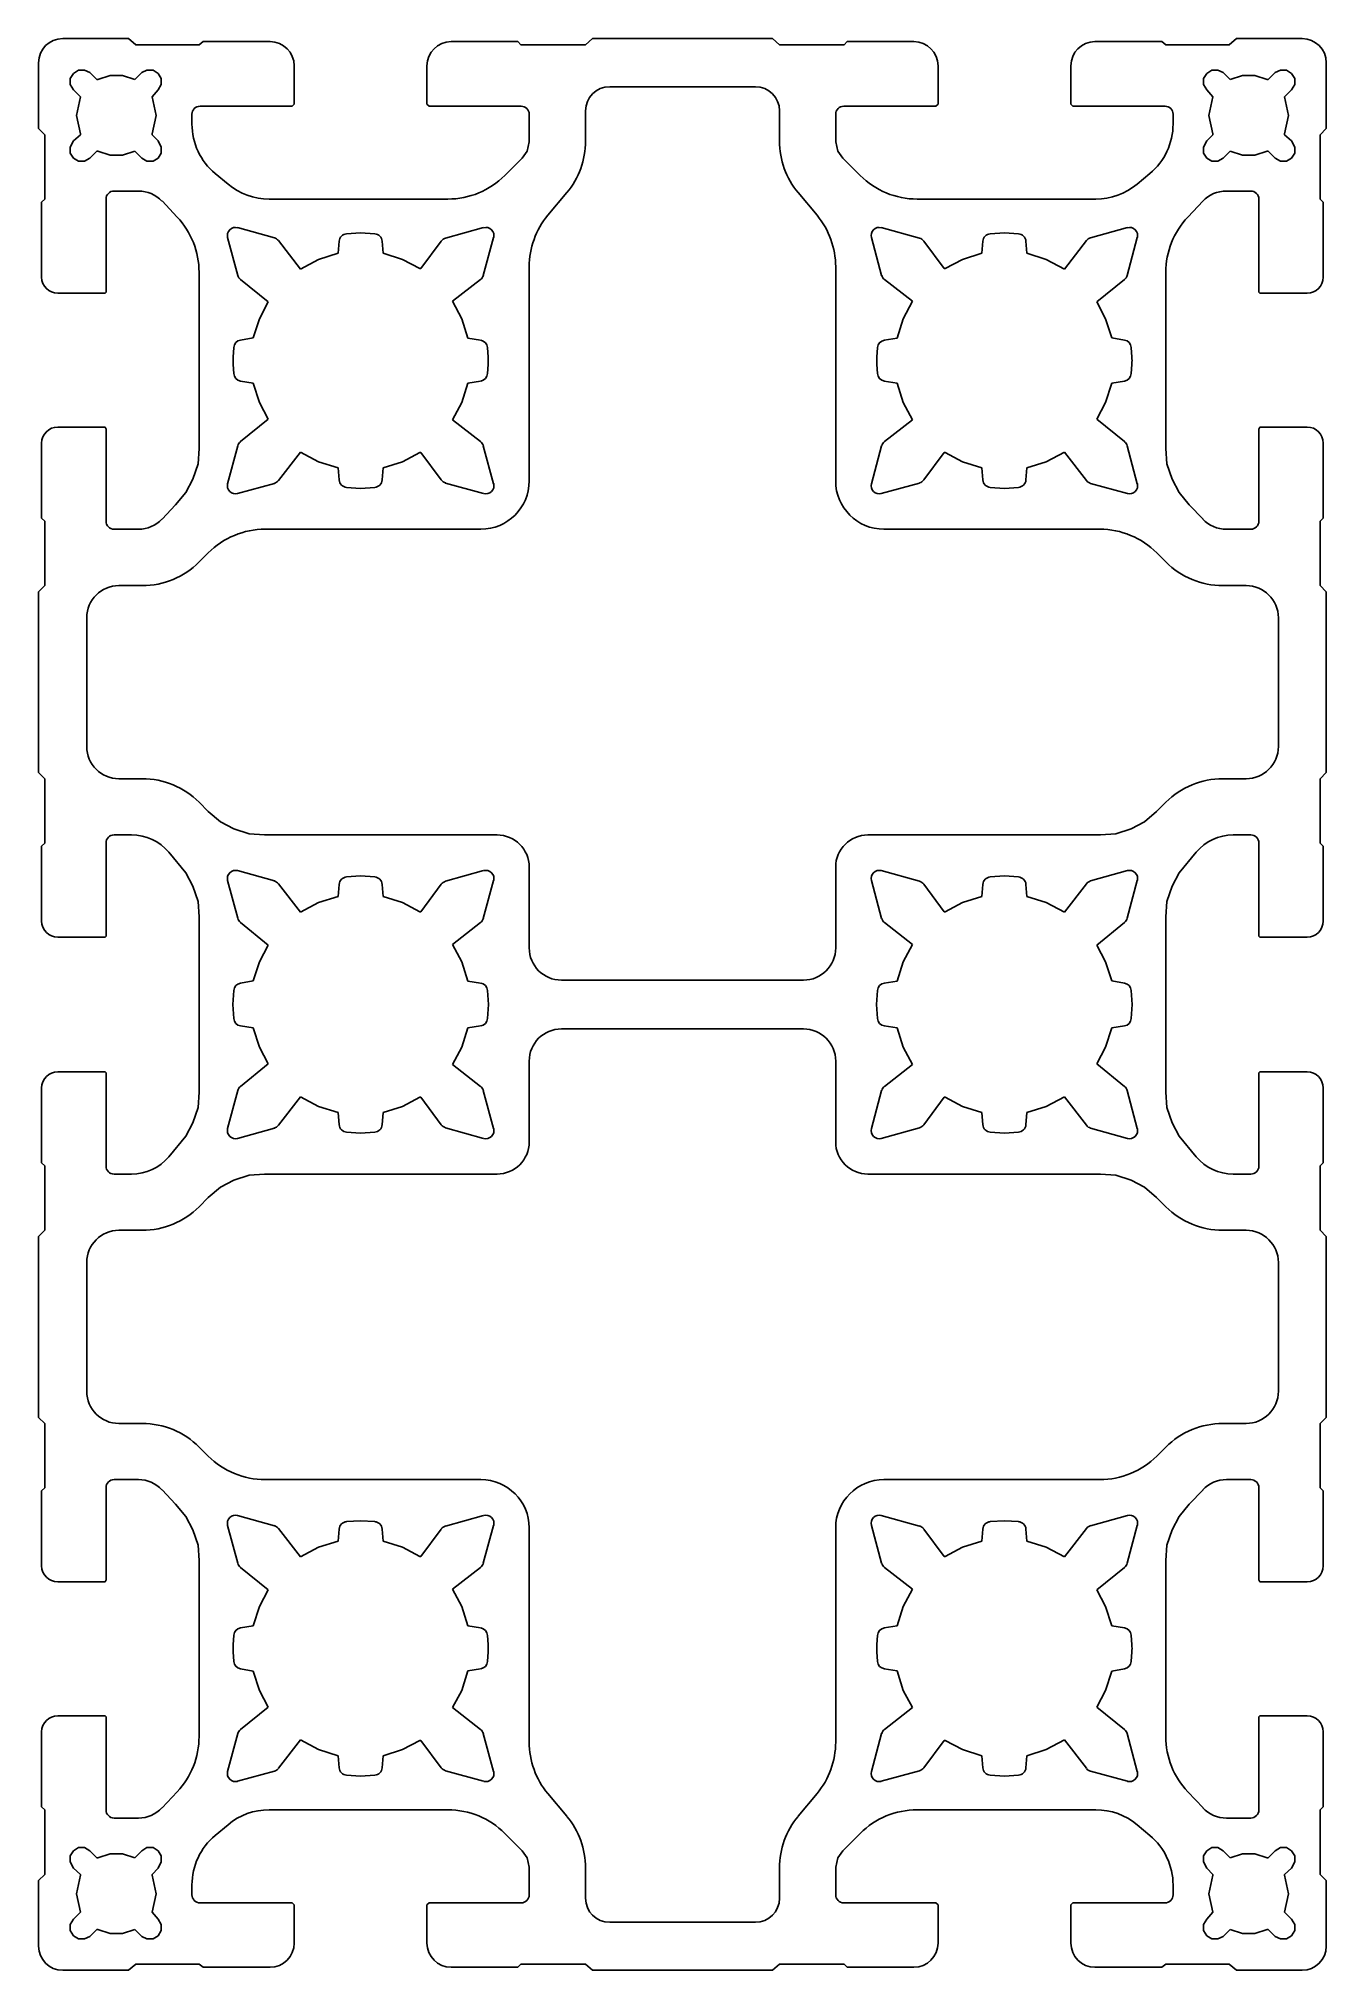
# Model space of a CAD drawing. Header units: millimetres. Extents: x 5 to 85, y 161 to 281.
import ezdxf

# ---------------------------------------------------------------- set-up
doc = ezdxf.new("R2010")
doc.units = ezdxf.units.MM

msp = doc.modelspace()

# ---------------------------------------------------------------- linework, layer by layer
at = {"color": 7, "linetype": 'Continuous', "lineweight": 25}
for p, q in [((10.88, 281.43), (6.79, 281.43)), ((11.33, 281.04), (10.88, 281.43)), ((15.26, 281.04), (11.33, 281.04)), ((15.52, 281.24), (15.26, 281.04)), ((19.67, 281.24), (15.52, 281.24)), ((35.07, 281.24), (30.92, 281.24)), ((35.26, 281.04), (35.07, 281.24)), ((39.26, 281.04), (35.26, 281.04)), ((39.71, 281.43), (39.26, 281.04)), ((50.88, 281.43), (39.71, 281.43)), ((50.88, 281.43), (51.33, 281.04)), ((51.33, 281.04), (55.33, 281.04)), ((55.33, 281.04), (55.52, 281.24)), ((55.52, 281.24), (59.67, 281.24)), ((70.92, 281.24), (75.07, 281.24)), ((75.07, 281.24), (75.32, 281.04)), ((75.32, 281.04), (79.26, 281.04)), ((79.26, 281.04), (79.71, 281.43)), ((79.71, 281.43), (83.79, 281.43)), ((5.29, 279.93), (5.29, 275.84)), ((21.17, 277.36), (21.17, 279.74)), ((29.42, 279.74), (29.42, 277.36)), ((61.17, 279.74), (61.17, 277.36)), ((69.42, 277.36), (69.42, 279.74)), ((85.29, 279.93), (85.29, 275.84)), ((7.26, 278.95), (7.45, 279.27)), ((7.26, 278.57), (7.26, 278.95)), ((7.45, 278.25), (7.26, 278.57)), ((7.45, 279.27), (7.77, 279.46)), ((7.77, 279.46), (8.15, 279.46)), ((8.15, 279.46), (8.47, 279.33)), ((8.47, 279.33), (8.91, 278.89)), ((8.91, 278.89), (8.98, 278.89)), ((8.98, 278.89), (9.74, 279.14)), ((9.74, 279.14), (10.5, 279.14)), ((10.5, 279.14), (11.26, 278.89)), ((11.26, 278.89), (11.71, 279.33)), ((12.02, 279.46), (11.71, 279.33)), ((12.02, 279.46), (12.41, 279.46)), ((12.41, 279.46), (12.72, 279.27)), ((12.72, 279.27), (12.91, 278.95)), ((12.91, 278.57), (12.72, 278.25)), ((12.91, 278.95), (12.91, 278.57)), ((40.77, 278.44), (49.82, 278.44)), ((77.86, 279.27), (77.67, 278.95)), ((77.67, 278.95), (77.67, 278.57)), ((77.67, 278.57), (77.86, 278.25)), ((78.18, 279.46), (77.86, 279.27)), ((78.56, 279.46), (78.18, 279.46)), ((78.56, 279.46), (78.88, 279.33)), ((79.32, 278.89), (78.88, 279.33)), ((80.09, 279.14), (79.32, 278.89)), ((80.85, 279.14), (80.09, 279.14)), ((81.61, 278.89), (80.85, 279.14)), ((81.67, 278.89), (81.61, 278.89)), ((82.12, 279.33), (81.67, 278.89)), ((82.44, 279.46), (82.12, 279.33)), ((82.82, 279.46), (82.44, 279.46)), ((83.13, 279.27), (82.82, 279.46)), ((83.33, 278.95), (83.13, 279.27)), ((83.13, 278.25), (83.33, 278.57)), ((83.33, 278.57), (83.33, 278.95)), ((7.9, 277.81), (7.45, 278.25)), ((7.64, 276.66), (7.9, 277.81)), ((12.72, 278.25), (12.34, 277.81)), ((12.34, 277.81), (12.6, 276.66)), ((15.32, 277.23), (21.04, 277.23)), ((21.17, 277.36), (21.04, 277.23)), ((29.42, 277.36), (29.55, 277.23)), ((29.55, 277.23), (35.27, 277.23)), ((61.04, 277.23), (55.31, 277.23)), ((61.17, 277.36), (61.04, 277.23)), ((69.42, 277.36), (69.55, 277.23)), ((75.27, 277.23), (69.55, 277.23)), ((77.86, 278.25), (78.25, 277.81)), ((78.25, 277.81), (77.99, 276.66)), ((82.69, 277.81), (83.13, 278.25)), ((82.94, 276.66), (82.69, 277.81)), ((7.9, 275.52), (7.64, 276.66)), ((12.6, 276.66), (12.34, 275.52)), ((14.82, 276.12), (14.82, 276.73)), ((35.77, 276.73), (35.77, 275.01)), ((39.27, 275.06), (39.27, 276.94)), ((51.32, 275.06), (51.32, 276.94)), ((54.81, 276.73), (54.81, 275.01)), ((75.77, 276.12), (75.77, 276.73)), ((77.99, 276.66), (78.25, 275.52)), ((82.69, 275.52), (82.94, 276.66)), ((5.29, 275.84), (5.67, 275.46)), ((5.67, 275.46), (5.67, 271.46)), ((7.26, 274.69), (7.45, 275.08)), ((7.45, 275.08), (7.9, 275.46)), ((7.9, 275.46), (7.9, 275.52)), ((12.34, 275.52), (12.34, 275.46)), ((12.34, 275.46), (12.72, 275.08)), ((12.91, 274.69), (12.72, 275.08)), ((35.77, 275.01), (35.65, 274.44)), ((54.81, 275.01), (54.94, 274.44)), ((77.67, 274.69), (77.86, 275.08)), ((78.25, 275.46), (77.86, 275.08)), ((78.25, 275.52), (78.25, 275.46)), ((82.69, 275.46), (82.69, 275.52)), ((83.13, 275.08), (82.69, 275.46)), ((83.33, 274.69), (83.13, 275.08)), ((85.29, 275.84), (84.91, 275.46)), ((84.91, 275.46), (84.91, 271.46)), ((7.26, 274.31), (7.26, 274.69)), ((7.45, 274), (7.26, 274.31)), ((7.77, 273.81), (7.45, 274)), ((8.15, 273.81), (7.77, 273.81)), ((8.47, 274), (8.15, 273.81)), ((8.91, 274.44), (8.47, 274)), ((8.98, 274.44), (8.91, 274.44)), ((9.74, 274.19), (8.98, 274.44)), ((10.5, 274.19), (9.74, 274.19)), ((11.26, 274.44), (10.5, 274.19)), ((11.71, 274), (11.26, 274.44)), ((12.02, 273.81), (11.71, 274)), ((12.41, 273.81), (12.02, 273.81)), ((12.72, 274), (12.41, 273.81)), ((12.91, 274.31), (12.72, 274)), ((12.91, 274.69), (12.91, 274.31)), ((35.33, 274), (34.25, 272.92)), ((35.65, 274.44), (35.33, 274)), ((54.94, 274.44), (55.26, 274)), ((55.26, 274), (56.33, 272.92)), ((77.67, 274.69), (77.67, 274.31)), ((77.67, 274.31), (77.86, 274)), ((77.86, 274), (78.18, 273.81)), ((78.18, 273.81), (78.56, 273.81)), ((78.56, 273.81), (78.88, 274)), ((78.88, 274), (79.32, 274.44)), ((79.32, 274.44), (80.09, 274.19)), ((80.09, 274.19), (80.85, 274.19)), ((80.85, 274.19), (81.61, 274.44)), ((81.61, 274.44), (81.67, 274.44)), ((81.67, 274.44), (82.12, 274)), ((82.12, 274), (82.44, 273.81)), ((82.44, 273.81), (82.82, 273.81)), ((82.82, 273.81), (83.13, 274)), ((83.13, 274), (83.33, 274.31)), ((83.33, 274.31), (83.33, 274.69)), ((17.06, 272.38), (16.26, 273.05)), ((73.53, 272.38), (74.33, 273.05)), ((5.67, 271.46), (5.48, 271.27)), ((5.48, 271.27), (5.48, 266.61)), ((9.48, 265.68), (9.48, 271.46)), ((9.98, 271.96), (11.5, 271.96)), ((12.96, 271.34), (13.9, 270.33)), ((30.72, 271.46), (19.62, 271.46)), ((36.93, 270.45), (38.11, 271.86)), ((53.65, 270.45), (52.48, 271.86)), ((59.87, 271.46), (70.97, 271.46)), ((77.63, 271.34), (76.68, 270.33)), ((80.6, 271.96), (79.08, 271.96)), ((81.1, 265.68), (81.1, 271.46)), ((84.91, 271.46), (85.1, 271.27)), ((85.1, 271.27), (85.1, 266.61)), ((17.67, 266.72), (17.03, 269.07)), ((17.65, 269.69), (19.94, 269.05)), ((20.2, 268.88), (21.57, 267.11)), ((23.9, 268.09), (23.96, 268.84)), ((24.42, 269.3), (25.3, 269.36)), ((25.3, 269.36), (26.17, 269.3)), ((26.64, 268.84), (26.69, 268.09)), ((29.04, 267.14), (30.31, 268.84)), ((30.57, 269.03), (32.94, 269.69)), ((33.56, 269.07), (32.92, 266.72)), ((57.03, 269.07), (57.66, 266.72)), ((60.01, 269.03), (57.64, 269.69)), ((61.54, 267.14), (60.28, 268.84)), ((63.95, 268.84), (63.89, 268.09)), ((65.29, 269.36), (64.41, 269.3)), ((66.17, 269.3), (65.29, 269.36)), ((66.69, 268.09), (66.63, 268.84)), ((70.39, 268.88), (69.02, 267.11)), ((72.94, 269.69), (70.65, 269.05)), ((72.92, 266.72), (73.55, 269.07)), ((21.57, 267.11), (22.69, 267.71)), ((22.69, 267.71), (23.9, 268.09)), ((26.69, 268.09), (27.9, 267.71)), ((27.9, 267.71), (28.98, 267.14)), ((62.69, 267.71), (61.61, 267.14)), ((63.89, 268.09), (62.69, 267.71)), ((67.89, 267.71), (66.69, 268.09)), ((69.02, 267.11), (67.89, 267.71)), ((15.26, 266.91), (15.26, 255.96)), ((19.56, 265.07), (17.84, 266.46)), ((28.98, 267.14), (29.04, 267.14)), ((32.75, 266.46), (31.01, 265.11)), ((35.77, 253.95), (35.77, 267.25)), ((54.81, 253.95), (54.81, 267.25)), ((57.84, 266.46), (59.58, 265.11)), ((61.61, 267.14), (61.54, 267.14)), ((71.03, 265.07), (72.75, 266.46)), ((75.32, 266.91), (75.32, 255.96)), ((6.48, 265.61), (9.42, 265.61)), ((9.42, 265.61), (9.48, 265.68)), ((81.17, 265.61), (81.1, 265.68)), ((84.1, 265.61), (81.17, 265.61)), ((18.63, 262.83), (19.01, 264.03)), ((19.01, 264.03), (19.56, 265.07)), ((31.01, 265.11), (31.58, 264.03)), ((31.58, 264.03), (31.96, 262.82)), ((59, 264.03), (58.62, 262.82)), ((59.58, 265.11), (59, 264.03)), ((71.58, 264.03), (71.03, 265.07)), ((71.96, 262.83), (71.58, 264.03)), ((17.83, 262.7), (18.63, 262.83)), ((31.96, 262.82), (32.75, 262.7)), ((58.62, 262.82), (57.83, 262.7)), ((72.75, 262.7), (71.96, 262.83)), ((17.37, 261.64), (17.42, 262.24)), ((33.18, 262.24), (33.22, 261.64)), ((57.41, 262.24), (57.37, 261.64)), ((73.21, 261.64), (73.17, 262.24)), ((17.37, 261.21), (17.42, 260.61)), ((33.18, 260.61), (33.22, 261.21)), ((57.41, 260.61), (57.37, 261.21)), ((73.21, 261.21), (73.17, 260.61)), ((17.83, 260.15), (18.63, 260.02)), ((18.63, 260.02), (19.01, 258.82)), ((31.58, 258.82), (31.96, 260.03)), ((31.96, 260.03), (32.75, 260.15)), ((58.62, 260.03), (57.83, 260.15)), ((59, 258.82), (58.62, 260.03)), ((71.96, 260.02), (71.58, 258.82)), ((72.75, 260.15), (71.96, 260.02)), ((19.01, 258.82), (19.56, 257.78)), ((31.01, 257.75), (31.58, 258.82)), ((59.58, 257.75), (59, 258.82)), ((71.58, 258.82), (71.03, 257.78)), ((9.42, 257.3), (6.48, 257.3)), ((9.42, 257.3), (9.48, 257.17)), ((9.48, 251.45), (9.48, 257.17)), ((19.56, 257.78), (17.84, 256.39)), ((32.75, 256.39), (31.01, 257.75)), ((57.84, 256.39), (59.58, 257.75)), ((71.03, 257.78), (72.75, 256.39)), ((81.17, 257.3), (81.1, 257.17)), ((81.1, 251.45), (81.1, 257.17)), ((81.17, 257.3), (84.1, 257.3)), ((5.48, 256.3), (5.48, 251.64)), ((15.26, 255.96), (15.2, 255.01)), ((17.67, 256.13), (17.03, 253.78)), ((20.2, 253.98), (21.57, 255.74)), ((21.57, 255.74), (22.69, 255.14)), ((27.9, 255.14), (28.98, 255.71)), ((28.98, 255.71), (29.04, 255.71)), ((29.04, 255.71), (30.31, 254.01)), ((33.56, 253.78), (32.92, 256.13)), ((57.03, 253.78), (57.66, 256.13)), ((61.54, 255.71), (60.28, 254.01)), ((61.61, 255.71), (61.54, 255.71)), ((62.69, 255.14), (61.61, 255.71)), ((69.02, 255.74), (67.89, 255.14)), ((70.39, 253.98), (69.02, 255.74)), ((72.92, 256.13), (73.55, 253.78)), ((75.32, 255.96), (75.39, 255.01)), ((85.1, 256.3), (85.1, 251.64)), ((15.2, 255.01), (14.88, 254.06)), ((22.69, 255.14), (23.9, 254.76)), ((23.9, 254.76), (23.96, 254.01)), ((26.64, 254.01), (26.69, 254.76)), ((26.69, 254.76), (27.9, 255.14)), ((63.89, 254.76), (62.69, 255.14)), ((63.95, 254.01), (63.89, 254.76)), ((66.69, 254.76), (66.63, 254.01)), ((67.89, 255.14), (66.69, 254.76)), ((75.39, 255.01), (75.71, 254.06)), ((14.44, 253.23), (13.8, 252.47)), ((14.88, 254.06), (14.44, 253.23)), ((17.65, 253.17), (19.94, 253.8)), ((24.42, 253.55), (25.3, 253.49)), ((25.3, 253.49), (26.17, 253.55)), ((30.57, 253.82), (32.94, 253.17)), ((60.01, 253.82), (57.64, 253.17)), ((65.29, 253.49), (64.41, 253.55)), ((66.17, 253.55), (65.29, 253.49)), ((72.94, 253.17), (70.65, 253.8)), ((75.71, 254.06), (76.15, 253.23)), ((76.15, 253.23), (76.78, 252.47)), ((13.8, 252.47), (12.96, 251.58)), ((76.78, 252.47), (77.63, 251.58)), ((5.48, 251.64), (5.67, 251.45)), ((5.67, 251.45), (5.67, 247.45)), ((11.5, 250.95), (9.98, 250.95)), ((19.37, 250.95), (32.77, 250.95)), ((71.22, 250.95), (57.81, 250.95)), ((79.08, 250.95), (80.6, 250.95)), ((85.1, 251.64), (84.91, 251.45)), ((84.91, 251.45), (84.91, 247.45)), ((15.27, 248.92), (15.83, 249.48)), ((75.32, 248.92), (74.76, 249.48)), ((5.67, 247.45), (5.29, 247.07)), ((10.28, 247.45), (11.73, 247.45)), ((80.31, 247.45), (78.86, 247.45)), ((84.91, 247.45), (85.29, 247.07)), ((5.29, 247.07), (5.29, 235.83)), ((85.29, 247.07), (85.29, 235.83)), ((8.28, 237.45), (8.28, 245.45)), ((82.31, 237.45), (82.31, 245.45)), ((5.29, 235.83), (5.67, 235.45)), ((5.67, 235.45), (5.67, 231.45)), ((11.73, 235.45), (10.28, 235.45)), ((78.86, 235.45), (80.31, 235.45)), ((85.29, 235.83), (84.91, 235.45)), ((84.91, 235.45), (84.91, 231.45)), ((15.83, 233.42), (15.27, 233.99)), ((16.6, 232.78), (15.83, 233.42)), ((73.99, 232.78), (74.75, 233.42)), ((74.75, 233.42), (75.32, 233.99)), ((9.98, 231.96), (11.07, 231.96)), ((17.42, 232.34), (16.6, 232.78)), ((18.37, 232.02), (17.42, 232.34)), ((19.33, 231.96), (18.37, 232.02)), ((33.77, 231.96), (19.33, 231.96)), ((56.81, 231.96), (71.26, 231.96)), ((71.26, 231.96), (72.21, 232.02)), ((72.21, 232.02), (73.17, 232.34)), ((73.17, 232.34), (73.99, 232.78)), ((80.6, 231.96), (79.51, 231.96)), ((5.67, 231.45), (5.48, 231.26)), ((5.48, 231.26), (5.48, 226.61)), ((9.48, 225.67), (9.48, 231.46)), ((13.38, 230.88), (14.44, 229.61)), ((77.21, 230.88), (76.15, 229.61)), ((81.1, 225.67), (81.1, 231.46)), ((84.91, 231.45), (85.1, 231.26)), ((85.1, 231.26), (85.1, 226.61)), ((14.44, 229.61), (14.88, 228.78)), ((17.65, 229.74), (19.94, 229.1)), ((24.42, 229.35), (25.3, 229.41)), ((25.3, 229.41), (26.17, 229.35)), ((30.57, 229.08), (32.94, 229.74)), ((35.77, 224.94), (35.77, 229.96)), ((54.81, 224.94), (54.81, 229.96)), ((60.01, 229.08), (57.64, 229.74)), ((65.29, 229.41), (64.41, 229.35)), ((66.17, 229.35), (65.29, 229.41)), ((72.94, 229.74), (70.65, 229.1)), ((76.15, 229.61), (75.71, 228.78)), ((14.88, 228.78), (15.2, 227.83)), ((17.67, 226.78), (17.03, 229.13)), ((20.2, 228.93), (21.57, 227.17)), ((22.69, 227.76), (23.9, 228.14)), ((23.9, 228.14), (23.96, 228.89)), ((26.64, 228.89), (26.69, 228.14)), ((26.69, 228.14), (27.9, 227.76)), ((29.04, 227.19), (30.31, 228.9)), ((33.56, 229.13), (32.92, 226.77)), ((57.03, 229.13), (57.66, 226.77)), ((61.54, 227.19), (60.28, 228.9)), ((63.89, 228.14), (62.69, 227.76)), ((63.95, 228.89), (63.89, 228.14)), ((66.69, 228.14), (66.63, 228.89)), ((67.89, 227.76), (66.69, 228.14)), ((70.39, 228.93), (69.02, 227.17)), ((72.92, 226.78), (73.55, 229.13)), ((75.71, 228.78), (75.39, 227.83)), ((15.2, 227.83), (15.26, 226.88)), ((15.26, 226.88), (15.26, 215.97)), ((21.57, 227.17), (22.69, 227.76)), ((27.9, 227.76), (28.98, 227.19)), ((28.98, 227.19), (29.04, 227.19)), ((61.61, 227.19), (61.54, 227.19)), ((62.69, 227.76), (61.61, 227.19)), ((69.02, 227.17), (67.89, 227.76)), ((75.39, 227.83), (75.32, 226.88)), ((75.32, 226.88), (75.32, 215.97)), ((6.48, 225.61), (9.42, 225.61)), ((9.42, 225.61), (9.48, 225.67)), ((19.56, 225.12), (17.84, 226.52)), ((32.75, 226.51), (31.01, 225.16)), ((57.84, 226.51), (59.58, 225.16)), ((71.03, 225.12), (72.75, 226.52)), ((81.17, 225.61), (81.1, 225.67)), ((84.1, 225.61), (81.17, 225.61)), ((19.01, 224.08), (19.56, 225.12)), ((31.01, 225.16), (31.58, 224.08)), ((59.58, 225.16), (59, 224.08)), ((71.58, 224.08), (71.03, 225.12)), ((18.63, 222.89), (19.01, 224.08)), ((31.58, 224.08), (31.96, 222.87)), ((59, 224.08), (58.62, 222.87)), ((71.96, 222.89), (71.58, 224.08)), ((17.36, 221.43), (17.42, 222.29)), ((17.83, 222.75), (18.63, 222.89)), ((31.96, 222.87), (32.75, 222.75)), ((33.18, 222.29), (33.24, 221.43)), ((52.81, 222.94), (37.77, 222.94)), ((57.41, 222.29), (57.35, 221.43)), ((58.62, 222.87), (57.83, 222.75)), ((72.75, 222.75), (71.96, 222.89)), ((73.23, 221.43), (73.17, 222.29)), ((17.36, 221.43), (17.42, 220.56)), ((33.18, 220.56), (33.24, 221.43)), ((57.41, 220.56), (57.35, 221.43)), ((73.23, 221.43), (73.17, 220.56)), ((17.83, 220.1), (18.63, 219.97)), ((18.63, 219.97), (19.01, 218.77)), ((31.58, 218.77), (31.96, 219.98)), ((31.96, 219.98), (32.75, 220.1)), ((52.81, 219.91), (37.77, 219.91)), ((58.62, 219.98), (57.83, 220.1)), ((59, 218.77), (58.62, 219.98)), ((71.96, 219.97), (71.58, 218.77)), ((72.75, 220.1), (71.96, 219.97)), ((19.01, 218.77), (19.56, 217.73)), ((31.01, 217.69), (31.58, 218.77)), ((59.58, 217.69), (59, 218.77)), ((71.58, 218.77), (71.03, 217.73)), ((6.48, 217.24), (9.42, 217.24)), ((9.42, 217.24), (9.48, 217.18)), ((19.56, 217.73), (17.84, 216.33)), ((32.75, 216.34), (31.01, 217.69)), ((35.77, 217.91), (35.77, 212.89)), ((54.81, 217.91), (54.81, 212.89)), ((57.84, 216.34), (59.58, 217.69)), ((71.03, 217.73), (72.75, 216.33)), ((81.17, 217.24), (81.1, 217.18)), ((84.1, 217.24), (81.17, 217.24)), ((5.48, 211.59), (5.48, 216.24)), ((9.48, 217.18), (9.48, 211.39)), ((17.67, 216.08), (17.03, 213.72)), ((33.56, 213.72), (32.92, 216.08)), ((57.03, 213.72), (57.66, 216.08)), ((72.92, 216.08), (73.55, 213.72)), ((81.1, 217.18), (81.1, 211.39)), ((85.1, 211.59), (85.1, 216.24)), ((14.88, 214.07), (15.2, 215.02)), ((15.2, 215.02), (15.26, 215.97)), ((20.2, 213.92), (21.57, 215.68)), ((21.57, 215.68), (22.69, 215.09)), ((22.69, 215.09), (23.9, 214.71)), ((26.69, 214.71), (27.9, 215.09)), ((27.9, 215.09), (28.98, 215.66)), ((28.98, 215.66), (29.04, 215.66)), ((29.04, 215.66), (30.31, 213.95)), ((61.54, 215.66), (60.28, 213.95)), ((61.61, 215.66), (61.54, 215.66)), ((62.69, 215.09), (61.61, 215.66)), ((63.89, 214.71), (62.69, 215.09)), ((67.89, 215.09), (66.69, 214.71)), ((69.02, 215.68), (67.89, 215.09)), ((70.39, 213.92), (69.02, 215.68)), ((75.39, 215.02), (75.32, 215.97)), ((75.71, 214.07), (75.39, 215.02)), ((14.44, 213.24), (14.88, 214.07)), ((17.65, 213.11), (19.94, 213.75)), ((23.9, 214.71), (23.96, 213.96)), ((26.64, 213.96), (26.69, 214.71)), ((30.57, 213.77), (32.94, 213.11)), ((60.01, 213.77), (57.64, 213.11)), ((63.95, 213.96), (63.89, 214.71)), ((66.69, 214.71), (66.63, 213.96)), ((72.94, 213.11), (70.65, 213.75)), ((76.15, 213.24), (75.71, 214.07)), ((13.38, 211.97), (14.44, 213.24)), ((24.42, 213.5), (25.3, 213.44)), ((25.3, 213.44), (26.17, 213.5)), ((65.29, 213.44), (64.41, 213.5)), ((66.17, 213.5), (65.29, 213.44)), ((77.21, 211.97), (76.15, 213.24)), ((5.67, 211.4), (5.48, 211.59)), ((5.67, 207.4), (5.67, 211.4)), ((84.91, 211.4), (85.1, 211.59)), ((84.91, 207.4), (84.91, 211.4)), ((9.98, 210.89), (11.07, 210.89)), ((16.6, 210.07), (15.83, 209.43)), ((17.42, 210.51), (16.6, 210.07)), ((18.37, 210.83), (17.42, 210.51)), ((19.33, 210.89), (18.37, 210.83)), ((33.77, 210.89), (19.33, 210.89)), ((56.81, 210.89), (71.26, 210.89)), ((71.26, 210.89), (72.21, 210.83)), ((72.21, 210.83), (73.17, 210.51)), ((73.17, 210.51), (73.99, 210.07)), ((73.99, 210.07), (74.75, 209.43)), ((80.6, 210.89), (79.51, 210.89)), ((15.83, 209.43), (15.27, 208.86)), ((74.75, 209.43), (75.32, 208.86)), ((5.29, 207.02), (5.67, 207.4)), ((5.29, 195.78), (5.29, 207.02)), ((11.73, 207.4), (10.28, 207.4)), ((78.86, 207.4), (80.31, 207.4)), ((85.29, 207.02), (84.91, 207.4)), ((85.29, 195.78), (85.29, 207.02)), ((8.28, 205.4), (8.28, 197.4)), ((82.31, 205.4), (82.31, 197.4)), ((5.67, 195.4), (5.29, 195.78)), ((84.91, 195.4), (85.29, 195.78)), ((5.67, 191.4), (5.67, 195.4)), ((10.28, 195.4), (11.73, 195.4)), ((80.31, 195.4), (78.86, 195.4)), ((84.91, 191.4), (84.91, 195.4)), ((15.27, 193.93), (15.83, 193.37)), ((75.32, 193.93), (74.76, 193.37)), ((5.48, 191.21), (5.67, 191.4)), ((5.48, 186.56), (5.48, 191.21)), ((9.48, 191.41), (9.48, 185.68)), ((11.5, 191.91), (9.98, 191.91)), ((13.8, 190.38), (12.96, 191.28)), ((19.37, 191.91), (32.77, 191.91)), ((71.22, 191.91), (57.81, 191.91)), ((76.78, 190.38), (77.63, 191.28)), ((79.08, 191.91), (80.6, 191.91)), ((81.1, 191.41), (81.1, 185.68)), ((85.1, 191.21), (84.91, 191.4)), ((85.1, 186.56), (85.1, 191.21)), ((14.44, 189.62), (13.8, 190.38)), ((14.88, 188.79), (14.44, 189.62)), ((17.65, 189.69), (19.94, 189.05)), ((30.57, 189.03), (32.94, 189.69)), ((60.01, 189.03), (57.64, 189.69)), ((72.94, 189.69), (70.65, 189.05)), ((75.71, 188.79), (76.15, 189.62)), ((76.15, 189.62), (76.78, 190.38)), ((15.2, 187.84), (14.88, 188.79)), ((17.67, 186.72), (17.03, 189.07)), ((20.2, 188.88), (21.57, 187.11)), ((23.9, 188.09), (23.96, 188.84)), ((24.42, 189.3), (25.3, 189.36)), ((25.3, 189.36), (26.17, 189.3)), ((26.64, 188.84), (26.69, 188.09)), ((29.04, 187.14), (30.31, 188.84)), ((33.56, 189.07), (32.92, 186.72)), ((35.77, 188.91), (35.77, 175.61)), ((54.81, 188.91), (54.81, 175.61)), ((57.03, 189.07), (57.66, 186.72)), ((61.54, 187.14), (60.28, 188.84)), ((63.95, 188.84), (63.89, 188.09)), ((65.29, 189.36), (64.41, 189.3)), ((66.17, 189.3), (65.29, 189.36)), ((66.69, 188.09), (66.63, 188.84)), ((70.39, 188.88), (69.02, 187.11)), ((72.92, 186.72), (73.55, 189.07)), ((75.39, 187.84), (75.71, 188.79)), ((15.26, 186.89), (15.2, 187.84)), ((21.57, 187.11), (22.69, 187.71)), ((22.69, 187.71), (23.9, 188.09)), ((26.69, 188.09), (27.9, 187.71)), ((27.9, 187.71), (28.98, 187.14)), ((62.69, 187.71), (61.61, 187.14)), ((63.89, 188.09), (62.69, 187.71)), ((67.89, 187.71), (66.69, 188.09)), ((69.02, 187.11), (67.89, 187.71)), ((75.32, 186.89), (75.39, 187.84)), ((15.26, 175.95), (15.26, 186.89)), ((19.56, 185.07), (17.84, 186.46)), ((28.98, 187.14), (29.04, 187.14)), ((32.75, 186.46), (31.01, 185.11)), ((57.84, 186.46), (59.58, 185.11)), ((61.61, 187.14), (61.54, 187.14)), ((71.03, 185.07), (72.75, 186.46)), ((75.32, 175.95), (75.32, 186.89)), ((9.42, 185.56), (6.48, 185.56)), ((9.42, 185.56), (9.48, 185.68)), ((19.01, 184.03), (19.56, 185.07)), ((31.01, 185.11), (31.58, 184.03)), ((59.58, 185.11), (59, 184.03)), ((71.58, 184.03), (71.03, 185.07)), ((81.17, 185.56), (81.1, 185.68)), ((81.17, 185.56), (84.1, 185.56)), ((18.63, 182.83), (19.01, 184.03)), ((31.58, 184.03), (31.96, 182.82)), ((59, 184.03), (58.62, 182.82)), ((71.96, 182.83), (71.58, 184.03)), ((17.83, 182.7), (18.63, 182.83)), ((31.96, 182.82), (32.75, 182.7)), ((58.62, 182.82), (57.83, 182.7)), ((72.75, 182.7), (71.96, 182.83)), ((17.37, 181.64), (17.42, 182.24)), ((17.37, 181.21), (17.42, 180.61)), ((33.18, 182.24), (33.22, 181.64)), ((33.18, 180.61), (33.22, 181.21)), ((57.41, 182.24), (57.37, 181.64)), ((57.41, 180.61), (57.37, 181.21)), ((73.21, 181.64), (73.17, 182.24)), ((73.21, 181.21), (73.17, 180.61)), ((17.83, 180.15), (18.63, 180.02)), ((18.63, 180.02), (19.01, 178.82)), ((31.58, 178.82), (31.96, 180.03)), ((31.96, 180.03), (32.75, 180.15)), ((58.62, 180.03), (57.83, 180.15)), ((59, 178.82), (58.62, 180.03)), ((71.96, 180.02), (71.58, 178.82)), ((72.75, 180.15), (71.96, 180.02)), ((19.01, 178.82), (19.56, 177.78)), ((31.01, 177.75), (31.58, 178.82)), ((59.58, 177.75), (59, 178.82)), ((71.58, 178.82), (71.03, 177.78)), ((19.56, 177.78), (17.84, 176.39)), ((32.75, 176.39), (31.01, 177.75)), ((57.84, 176.39), (59.58, 177.75)), ((71.03, 177.78), (72.75, 176.39)), ((6.48, 177.24), (9.42, 177.24)), ((9.42, 177.24), (9.48, 177.17)), ((9.48, 177.17), (9.48, 171.39)), ((81.17, 177.24), (81.1, 177.17)), ((81.1, 177.17), (81.1, 171.39)), ((84.1, 177.24), (81.17, 177.24)), ((5.48, 171.59), (5.48, 176.24)), ((17.67, 176.13), (17.03, 173.78)), ((20.2, 173.98), (21.57, 175.74)), ((21.57, 175.74), (22.69, 175.14)), ((27.9, 175.14), (28.98, 175.71)), ((28.98, 175.71), (29.04, 175.71)), ((29.04, 175.71), (30.31, 174.01)), ((33.56, 173.78), (32.92, 176.13)), ((57.03, 173.78), (57.66, 176.13)), ((61.54, 175.71), (60.28, 174.01)), ((61.61, 175.71), (61.54, 175.71)), ((62.69, 175.14), (61.61, 175.71)), ((69.02, 175.74), (67.89, 175.14)), ((70.39, 173.98), (69.02, 175.74)), ((72.92, 176.13), (73.55, 173.78)), ((85.1, 171.59), (85.1, 176.24)), ((22.69, 175.14), (23.9, 174.76)), ((23.9, 174.76), (23.96, 174.01)), ((26.64, 174.01), (26.69, 174.76)), ((26.69, 174.76), (27.9, 175.14)), ((63.89, 174.76), (62.69, 175.14)), ((63.95, 174.01), (63.89, 174.76)), ((66.69, 174.76), (66.63, 174.01)), ((67.89, 175.14), (66.69, 174.76)), ((17.65, 173.17), (19.94, 173.8)), ((24.42, 173.55), (25.3, 173.49)), ((25.3, 173.49), (26.17, 173.55)), ((30.57, 173.82), (32.94, 173.17)), ((60.01, 173.82), (57.64, 173.17)), ((65.29, 173.49), (64.41, 173.55)), ((66.17, 173.55), (65.29, 173.49)), ((72.94, 173.17), (70.65, 173.8)), ((12.96, 171.52), (13.9, 172.52)), ((36.93, 172.41), (38.11, 171)), ((53.65, 172.41), (52.48, 171)), ((77.63, 171.52), (76.68, 172.52)), ((5.67, 171.4), (5.48, 171.59)), ((5.67, 167.39), (5.67, 171.4)), ((9.98, 170.89), (11.5, 170.89)), ((17.06, 170.47), (16.26, 169.8)), ((30.72, 171.4), (19.62, 171.4)), ((59.87, 171.4), (70.97, 171.4)), ((73.53, 170.47), (74.33, 169.8)), ((80.6, 170.89), (79.08, 170.89)), ((84.91, 171.4), (85.1, 171.59)), ((84.91, 167.39), (84.91, 171.4)), ((35.33, 168.86), (34.25, 169.93)), ((55.26, 168.86), (56.33, 169.93)), ((7.45, 168.86), (7.26, 168.54)), ((7.26, 168.54), (7.26, 168.16)), ((7.26, 168.16), (7.45, 167.78)), ((7.77, 169.05), (7.45, 168.86)), ((8.15, 169.05), (7.77, 169.05)), ((8.47, 168.86), (8.15, 169.05)), ((8.91, 168.41), (8.47, 168.86)), ((8.98, 168.41), (8.91, 168.41)), ((9.74, 168.66), (8.98, 168.41)), ((10.5, 168.66), (9.74, 168.66)), ((11.26, 168.41), (10.5, 168.66)), ((11.71, 168.86), (11.26, 168.41)), ((12.02, 169.05), (11.71, 168.86)), ((12.41, 169.05), (12.02, 169.05)), ((12.72, 168.86), (12.41, 169.05)), ((12.91, 168.54), (12.72, 168.86)), ((12.91, 168.16), (12.72, 167.78)), ((12.91, 168.16), (12.91, 168.54)), ((35.65, 168.41), (35.33, 168.86)), ((35.77, 167.84), (35.65, 168.41)), ((54.81, 167.84), (54.94, 168.41)), ((54.94, 168.41), (55.26, 168.86)), ((77.67, 168.54), (77.86, 168.86)), ((77.67, 168.16), (77.67, 168.54)), ((77.67, 168.16), (77.86, 167.78)), ((77.86, 168.86), (78.18, 169.05)), ((78.18, 169.05), (78.56, 169.05)), ((78.56, 169.05), (78.88, 168.86)), ((78.88, 168.86), (79.32, 168.41)), ((79.32, 168.41), (80.09, 168.66)), ((80.09, 168.66), (80.85, 168.66)), ((80.85, 168.66), (81.61, 168.41)), ((81.61, 168.41), (81.67, 168.41)), ((81.67, 168.41), (82.12, 168.86)), ((82.12, 168.86), (82.44, 169.05)), ((82.44, 169.05), (82.82, 169.05)), ((82.82, 169.05), (83.13, 168.86)), ((83.13, 168.86), (83.33, 168.54)), ((83.33, 168.16), (83.13, 167.78)), ((83.33, 168.54), (83.33, 168.16)), ((5.29, 167.01), (5.67, 167.39)), ((5.29, 162.93), (5.29, 167.01)), ((7.45, 167.78), (7.9, 167.39)), ((7.9, 167.33), (7.64, 166.19)), ((7.9, 167.39), (7.9, 167.33)), ((12.34, 167.39), (12.72, 167.78)), ((12.34, 167.33), (12.34, 167.39)), ((12.6, 166.19), (12.34, 167.33)), ((35.77, 166.12), (35.77, 167.84)), ((39.27, 167.79), (39.27, 165.91)), ((51.32, 167.79), (51.32, 165.91)), ((54.81, 166.12), (54.81, 167.84)), ((78.25, 167.39), (77.86, 167.78)), ((77.99, 166.19), (78.25, 167.33)), ((78.25, 167.33), (78.25, 167.39)), ((83.13, 167.78), (82.69, 167.39)), ((82.69, 167.39), (82.69, 167.33)), ((82.69, 167.33), (82.94, 166.19)), ((85.29, 167.01), (84.91, 167.39)), ((85.29, 162.93), (85.29, 167.01)), ((7.64, 166.19), (7.9, 165.05)), ((12.34, 165.05), (12.6, 166.19)), ((14.82, 166.73), (14.82, 166.12)), ((15.32, 165.62), (21.04, 165.62)), ((21.17, 165.49), (21.04, 165.62)), ((29.42, 165.49), (29.55, 165.62)), ((29.55, 165.62), (35.27, 165.62)), ((61.04, 165.62), (55.31, 165.62)), ((61.17, 165.49), (61.04, 165.62)), ((69.42, 165.49), (69.55, 165.62)), ((75.27, 165.62), (69.55, 165.62)), ((75.77, 166.73), (75.77, 166.12)), ((78.25, 165.05), (77.99, 166.19)), ((82.94, 166.19), (82.69, 165.05)), ((7.45, 164.6), (7.26, 164.28)), ((7.9, 165.05), (7.45, 164.6)), ((12.72, 164.6), (12.34, 165.05)), ((12.91, 164.28), (12.72, 164.6)), ((21.17, 165.49), (21.17, 163.12)), ((29.42, 163.12), (29.42, 165.49)), ((40.77, 164.41), (49.82, 164.41)), ((61.17, 163.12), (61.17, 165.49)), ((69.42, 165.49), (69.42, 163.12)), ((77.67, 164.28), (77.86, 164.6)), ((77.86, 164.6), (78.25, 165.05)), ((82.69, 165.05), (83.13, 164.6)), ((83.13, 164.6), (83.33, 164.28)), ((7.26, 164.28), (7.26, 163.9)), ((7.26, 163.9), (7.45, 163.58)), ((7.45, 163.58), (7.77, 163.39)), ((7.77, 163.39), (8.15, 163.39)), ((8.15, 163.39), (8.47, 163.52)), ((8.47, 163.52), (8.91, 163.97)), ((8.91, 163.97), (8.98, 163.97)), ((8.98, 163.97), (9.74, 163.71)), ((9.74, 163.71), (10.5, 163.71)), ((10.5, 163.71), (11.26, 163.97)), ((11.26, 163.97), (11.71, 163.52)), ((12.02, 163.39), (11.71, 163.52)), ((12.02, 163.39), (12.41, 163.39)), ((12.41, 163.39), (12.72, 163.58)), ((12.72, 163.58), (12.91, 163.9)), ((12.91, 163.9), (12.91, 164.28)), ((77.67, 163.9), (77.67, 164.28)), ((77.86, 163.58), (77.67, 163.9)), ((78.18, 163.39), (77.86, 163.58)), ((78.56, 163.39), (78.18, 163.39)), ((78.56, 163.39), (78.88, 163.52)), ((79.32, 163.97), (78.88, 163.52)), ((80.09, 163.71), (79.32, 163.97)), ((80.85, 163.71), (80.09, 163.71)), ((81.61, 163.97), (80.85, 163.71)), ((81.67, 163.97), (81.61, 163.97)), ((82.12, 163.52), (81.67, 163.97)), ((82.44, 163.39), (82.12, 163.52)), ((82.82, 163.39), (82.44, 163.39)), ((83.13, 163.58), (82.82, 163.39)), ((83.33, 163.9), (83.13, 163.58)), ((83.33, 164.28), (83.33, 163.9)), ((10.88, 161.43), (6.79, 161.43)), ((11.33, 161.81), (10.88, 161.43)), ((15.26, 161.81), (11.33, 161.81)), ((15.52, 161.62), (15.26, 161.81)), ((19.67, 161.62), (15.52, 161.62)), ((35.07, 161.62), (30.92, 161.62)), ((35.26, 161.81), (35.07, 161.62)), ((39.26, 161.81), (35.26, 161.81)), ((39.71, 161.43), (39.26, 161.81)), ((50.88, 161.43), (39.71, 161.43)), ((50.88, 161.43), (51.33, 161.81)), ((51.33, 161.81), (55.33, 161.81)), ((55.33, 161.81), (55.52, 161.62)), ((55.52, 161.62), (59.67, 161.62)), ((70.92, 161.62), (75.07, 161.62)), ((75.07, 161.62), (75.32, 161.81)), ((75.32, 161.81), (79.26, 161.81)), ((79.26, 161.81), (79.71, 161.43)), ((79.71, 161.43), (83.79, 161.43))]:
    msp.add_line(p, q, dxfattribs=at)
for centre, radius, start, end in [((6.79, 279.93), 1.5, 90, 180), ((19.67, 279.74), 1.5, 0, 90), ((30.92, 279.74), 1.5, 90, 180), ((59.67, 279.74), 1.5, 0, 90), ((70.92, 279.74), 1.5, 90, 180), ((83.79, 279.93), 1.5, 0, 90), ((40.77, 276.94), 1.5, 90, 180), ((49.82, 276.94), 1.5, 0, 90), ((15.32, 276.73), 0.5, 90, 180), ((35.27, 276.73), 0.5, 360, 90), ((55.31, 276.73), 0.5, 90, 180), ((75.27, 276.73), 0.5, 0, 90), ((18.82, 276.12), 4, 180, 230.1943), ((71.77, 276.12), 4, 309.8057, 0), ((34.27, 275.06), 5, 320.1943, 360), ((56.32, 275.06), 5, 180, 219.8057), ((30.72, 276.46), 5, 270, 315), ((59.87, 276.46), 5, 225, 270), ((9.98, 271.46), 0.5, 90, 180), ((11.5, 269.96), 2, 43.2644, 90), ((19.62, 275.46), 4, 230.1943, 270), ((70.97, 275.46), 4, 270, 309.8057), ((79.08, 269.96), 2, 90, 136.7356), ((80.6, 271.46), 0.5, 0, 90), ((10.26, 266.91), 5, 0, 43.2644), ((40.77, 267.25), 5, 140.1943, 180), ((49.81, 267.25), 5, 0, 39.8057), ((80.32, 266.91), 5, 136.7356, 180), ((17.52, 269.2), 0.5, 74.4761, 195.124), ((19.8, 268.57), 0.5, 37.8749, 74.4761), ((24.46, 268.8), 0.5, 94.0854, 175.6015), ((26.14, 268.8), 0.5, 4.4, 85.9146), ((30.71, 268.55), 0.5, 105.5241, 143.4716), ((33.08, 269.2), 0.5, 344.876, 105.5241), ((57.51, 269.2), 0.5, 74.4759, 195.124), ((59.88, 268.55), 0.5, 36.5284, 74.4759), ((64.45, 268.8), 0.5, 94.0854, 175.6), ((66.13, 268.8), 0.5, 4.3985, 85.9146), ((70.78, 268.57), 0.5, 105.5239, 142.1251), ((73.07, 269.2), 0.5, 344.876, 105.5239), ((6.48, 266.61), 1, 180, 270), ((18.15, 266.85), 0.5, 195.124, 231.0726), ((32.44, 266.85), 0.5, 307.8748, 344.876), ((58.15, 266.85), 0.5, 195.124, 232.1252), ((72.44, 266.85), 0.5, 308.9274, 344.876), ((84.1, 266.61), 1, 270, 360), ((20.37, 261.43), 3, 175.9145, 184.0855), ((17.92, 262.21), 0.5, 99.4621, 175.9145), ((32.68, 262.2), 0.5, 4.0855, 81.2543), ((30.23, 261.43), 3, 355.9145, 4.0855), ((60.36, 261.43), 3, 175.9145, 184.0855), ((57.91, 262.2), 0.5, 98.7457, 175.9145), ((72.67, 262.21), 0.5, 4.0855, 80.5379), ((70.22, 261.43), 3, 355.9145, 4.0855), ((17.92, 260.65), 0.5, 184.0855, 260.5379), ((32.68, 260.65), 0.5, 278.7457, 355.9145), ((57.91, 260.65), 0.5, 184.0855, 261.2543), ((72.67, 260.65), 0.5, 279.4621, 355.9145), ((6.48, 256.3), 1, 90, 180), ((84.1, 256.3), 1, 0, 90), ((18.15, 256), 0.5, 128.9274, 164.876), ((32.44, 256), 0.5, 15.124, 52.1252), ((58.15, 256), 0.5, 127.8748, 164.876), ((72.44, 256), 0.5, 15.124, 51.0726), ((17.52, 253.65), 0.5, 164.876, 285.5239), ((19.8, 254.28), 0.5, 285.5239, 322.1251), ((24.46, 254.05), 0.5, 184.3985, 265.9146), ((26.14, 254.05), 0.5, 274.0854, 355.6), ((30.71, 254.31), 0.5, 216.5284, 254.4759), ((32.77, 253.95), 3, 270, 0), ((33.08, 253.65), 0.5, 254.4759, 15.124), ((57.81, 253.95), 3, 180, 270), ((57.51, 253.65), 0.5, 164.876, 285.5241), ((59.88, 254.31), 0.5, 285.5241, 323.4716), ((64.45, 254.05), 0.5, 184.4, 265.9146), ((66.13, 254.05), 0.5, 274.0854, 355.6015), ((70.78, 254.28), 0.5, 217.8749, 254.4761), ((73.07, 253.65), 0.5, 254.4761, 15.124), ((9.98, 251.45), 0.5, 180, 270), ((11.5, 252.95), 2, 270, 316.7356), ((19.37, 245.95), 5, 90, 135), ((71.22, 245.95), 5, 45, 90), ((79.08, 252.95), 2, 223.2644, 270), ((80.6, 251.45), 0.5, 270, 0), ((11.73, 252.45), 5, 270, 315), ((78.86, 252.45), 5, 225, 270), ((10.28, 245.45), 2, 90, 180), ((80.31, 245.45), 2, 0, 90), ((10.28, 237.45), 2, 180, 270), ((80.31, 237.45), 2, 270, 0), ((11.73, 230.45), 5, 44.9989, 90), ((78.86, 230.45), 5, 90, 135.0011), ((9.98, 231.46), 0.5, 90, 180), ((11.07, 228.96), 3, 39.8049, 90), ((33.77, 229.96), 2, 0, 90), ((56.81, 229.96), 2, 90, 180), ((79.51, 228.96), 3, 90, 140.1951), ((80.6, 231.46), 0.5, 360, 90), ((17.52, 229.26), 0.5, 74.4761, 195.124), ((24.46, 228.85), 0.5, 94.0854, 175.6015), ((26.14, 228.85), 0.5, 4.4, 85.9146), ((33.08, 229.26), 0.5, 344.876, 105.5241), ((57.51, 229.26), 0.5, 74.4759, 195.124), ((64.45, 228.85), 0.5, 94.0854, 175.6), ((66.13, 228.85), 0.5, 4.3985, 85.9146), ((73.07, 229.26), 0.5, 344.876, 105.5239), ((19.8, 228.62), 0.5, 37.8749, 74.4761), ((30.71, 228.6), 0.5, 105.5241, 143.4716), ((59.88, 228.6), 0.5, 36.5284, 74.4759), ((70.78, 228.62), 0.5, 105.5239, 142.1251), ((6.48, 226.61), 1, 180, 270), ((18.15, 226.91), 0.5, 195.124, 231.0726), ((32.44, 226.91), 0.5, 307.8748, 344.876), ((58.15, 226.91), 0.5, 195.124, 232.1252), ((72.44, 226.91), 0.5, 308.9274, 344.876), ((84.1, 226.61), 1, 270, 0), ((37.77, 224.94), 2, 180, 270), ((52.81, 224.94), 2, 270, 0), ((17.92, 222.26), 0.5, 99.4621, 175.9145), ((32.68, 222.26), 0.5, 4.0855, 81.2543), ((57.91, 222.26), 0.5, 98.7457, 175.9145), ((72.67, 222.26), 0.5, 4.0855, 80.5379), ((17.92, 220.59), 0.5, 184.0855, 260.5379), ((32.68, 220.59), 0.5, 278.7457, 355.9145), ((37.77, 217.91), 2, 90, 180), ((52.81, 217.91), 2, 0, 90), ((57.91, 220.59), 0.5, 184.0855, 261.2543), ((72.67, 220.59), 0.5, 279.4621, 355.9145), ((6.48, 216.24), 1, 90, 180), ((84.1, 216.24), 1, 360, 90), ((18.15, 215.95), 0.5, 128.9274, 164.876), ((32.44, 215.95), 0.5, 15.124, 52.1252), ((58.15, 215.95), 0.5, 127.8748, 164.876), ((72.44, 215.95), 0.5, 15.124, 51.0726), ((17.52, 213.59), 0.5, 164.876, 285.5239), ((19.8, 214.23), 0.5, 285.5239, 322.1251), ((24.46, 214), 0.5, 184.3985, 265.9146), ((26.14, 214), 0.5, 274.0854, 355.6), ((30.71, 214.25), 0.5, 216.5284, 254.4759), ((33.08, 213.59), 0.5, 254.4759, 15.124), ((57.51, 213.59), 0.5, 164.876, 285.5241), ((59.88, 214.25), 0.5, 285.5241, 323.4716), ((64.45, 214), 0.5, 184.4, 265.9146), ((66.13, 214), 0.5, 274.0854, 355.6015), ((70.78, 214.23), 0.5, 217.8749, 254.4761), ((73.07, 213.59), 0.5, 254.4761, 15.124), ((33.77, 212.89), 2, 270, 0), ((56.81, 212.89), 2, 180, 270), ((9.98, 211.39), 0.5, 180, 270), ((11.07, 213.89), 3, 270, 320.1951), ((79.51, 213.89), 3, 219.8049, 270), ((80.6, 211.39), 0.5, 270, 360), ((11.73, 212.4), 5, 270, 315.0011), ((78.86, 212.4), 5, 224.9989, 270), ((10.28, 205.4), 2, 90, 180), ((80.31, 205.4), 2, 0, 90), ((10.28, 197.4), 2, 180, 270), ((80.31, 197.4), 2, 270, 0), ((11.73, 190.4), 5, 45, 90), ((78.86, 190.4), 5, 90, 135), ((19.37, 196.91), 5, 225, 270), ((71.22, 196.91), 5, 270, 315), ((9.98, 191.41), 0.5, 90, 180), ((11.5, 189.91), 2, 43.2644, 90), ((32.77, 188.91), 3, 0, 90), ((57.81, 188.91), 3, 90, 180), ((79.08, 189.91), 2, 90, 136.7356), ((80.6, 191.41), 0.5, 0, 90), ((17.52, 189.2), 0.5, 74.4761, 195.124), ((33.08, 189.2), 0.5, 344.876, 105.5241), ((57.51, 189.2), 0.5, 74.4759, 195.124), ((73.07, 189.2), 0.5, 344.876, 105.5239), ((19.8, 188.57), 0.5, 37.8749, 74.4761), ((24.46, 188.8), 0.5, 94.0854, 175.6015), ((26.14, 188.8), 0.5, 4.4, 85.9146), ((30.71, 188.55), 0.5, 105.5241, 143.4716), ((59.88, 188.55), 0.5, 36.5284, 74.4759), ((64.45, 188.8), 0.5, 94.0854, 175.6), ((66.13, 188.8), 0.5, 4.3985, 85.9146), ((70.78, 188.57), 0.5, 105.5239, 142.1251), ((6.48, 186.56), 1, 180, 270), ((18.15, 186.85), 0.5, 195.124, 231.0726), ((32.44, 186.85), 0.5, 307.8748, 344.876), ((58.15, 186.85), 0.5, 195.124, 232.1252), ((72.44, 186.85), 0.5, 308.9274, 344.876), ((84.1, 186.56), 1, 270, 0), ((17.92, 182.21), 0.5, 99.4621, 175.9145), ((32.68, 182.2), 0.5, 4.0855, 81.2543), ((57.91, 182.2), 0.5, 98.7457, 175.9145), ((72.67, 182.21), 0.5, 4.0855, 80.5379), ((20.37, 181.43), 3, 175.9145, 184.0855), ((30.23, 181.43), 3, 355.9145, 4.0855), ((60.36, 181.43), 3, 175.9145, 184.0855), ((70.22, 181.43), 3, 355.9145, 4.0855), ((17.92, 180.65), 0.5, 184.0855, 260.5379), ((32.68, 180.65), 0.5, 278.7457, 355.9145), ((57.91, 180.65), 0.5, 184.0855, 261.2543), ((72.67, 180.65), 0.5, 279.4621, 355.9145), ((6.48, 176.24), 1, 90, 180), ((84.1, 176.24), 1, 0, 90), ((10.26, 175.95), 5, 316.7356, 0), ((18.15, 176), 0.5, 128.9274, 164.876), ((32.44, 176), 0.5, 15.124, 52.1252), ((40.77, 175.61), 5, 180, 219.8057), ((49.81, 175.61), 5, 320.1943, 0), ((58.15, 176), 0.5, 127.8748, 164.876), ((72.44, 176), 0.5, 15.124, 51.0726), ((80.32, 175.95), 5, 180, 223.2644), ((24.46, 174.05), 0.5, 184.3985, 265.9146), ((26.14, 174.05), 0.5, 274.0854, 355.6), ((30.71, 174.31), 0.5, 216.5284, 254.4759), ((59.88, 174.31), 0.5, 285.5241, 323.4716), ((64.45, 174.05), 0.5, 184.4, 265.9146), ((66.13, 174.05), 0.5, 274.0854, 355.6015), ((17.52, 173.65), 0.5, 164.876, 285.5239), ((19.8, 174.28), 0.5, 285.5239, 322.1251), ((33.08, 173.65), 0.5, 254.4759, 15.124), ((57.51, 173.65), 0.5, 164.876, 285.5241), ((70.78, 174.28), 0.5, 217.8749, 254.4761), ((73.07, 173.65), 0.5, 254.4761, 15.124), ((9.98, 171.39), 0.5, 180, 270), ((11.5, 172.89), 2, 270, 316.7356), ((19.62, 167.4), 4, 90, 129.8057), ((30.72, 166.4), 5, 45, 90), ((34.27, 167.79), 5, 0, 39.8057), ((56.32, 167.79), 5, 140.1943, 180), ((59.87, 166.4), 5, 90, 135), ((70.97, 167.4), 4, 50.1943, 90), ((79.08, 172.89), 2, 223.2644, 270), ((80.6, 171.39), 0.5, 270, 360), ((18.82, 166.73), 4, 129.8057, 180), ((71.77, 166.73), 4, 0, 50.1943), ((15.32, 166.12), 0.5, 180, 270), ((35.27, 166.12), 0.5, 270, 360), ((40.77, 165.91), 1.5, 180, 270), ((49.82, 165.91), 1.5, 270, 0), ((55.31, 166.12), 0.5, 180, 270), ((75.27, 166.12), 0.5, 270, 360), ((6.79, 162.93), 1.5, 180, 270), ((19.67, 163.12), 1.5, 270, 0), ((30.92, 163.12), 1.5, 180, 270), ((59.67, 163.12), 1.5, 270, 0), ((70.92, 163.12), 1.5, 180, 270), ((83.79, 162.93), 1.5, 270, 0)]:
    msp.add_arc(centre, radius, start, end, dxfattribs=at)

doc.saveas('drawing.dxf')
